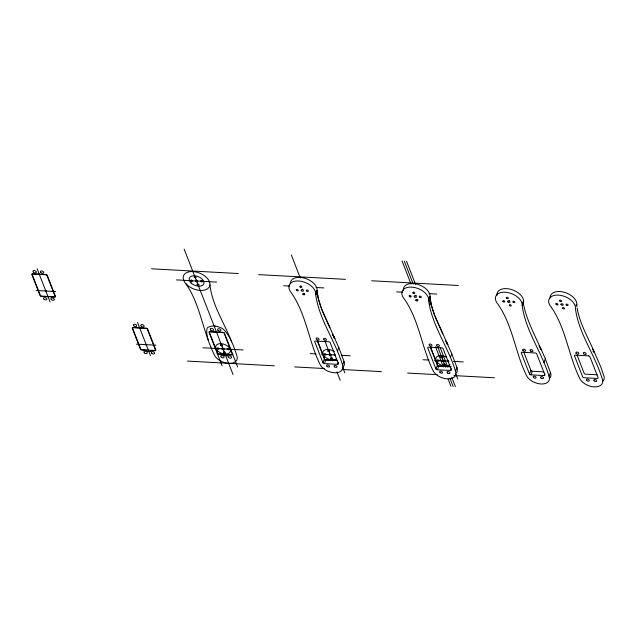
<?xml version="1.0" encoding="UTF-8"?>
<svg xmlns="http://www.w3.org/2000/svg" width="636" height="636" viewBox="0 0 636 636"><rect width="100%" height="100%" fill="white"/><g stroke="black" fill="none" stroke-linecap="round" stroke-linejoin="round"><path stroke-width="0.95" d="M315.655 294.285A14.04 8.467 22.1 0 0 298.61 280.977A14.04 8.467 22.1 0 0 291.439 292.965C306.17 314.192 308.635 340.793 319.717 363.76A12.442 7.505 22.1 0 0 334.385 372.744A12.442 7.505 22.1 0 0 342.542 365C335.275 340.761 319.002 319.638 315.655 294.285L317.11 290.7A14.04 8.467 22.1 0 0 304.048 278.019A14.04 8.467 22.1 0 0 290.35 283.775M322.945 362.735L314.772 341.778A1.208 0.731 22.1 0 1 315.567 341.023L328.756 341.747A1.208 0.731 22.1 0 1 330.187 342.621L338.36 363.569A1.208 0.731 22.1 0 1 337.565 364.325L324.368 363.609A1.208 0.731 22.1 0 1 322.945 362.735L324.4 359.149A1.208 0.731 22.1 0 0 325.823 360.024L337.366 360.652M324.368 363.609L325.823 360.024M337.39 351.295L338.845 347.709L321.768 309.311L318.151 298.077L317.11 290.7L316.418 290.827M337.565 364.325L338.288 362.536M342.542 365L343.997 361.423L338.845 347.709M428.616 300.43A14.04 8.467 22.1 0 0 411.579 287.122A14.04 8.467 22.1 0 0 404.401 299.111C419.132 320.337 421.604 346.938 432.679 369.906A12.442 7.505 22.1 0 0 447.354 378.889A12.442 7.505 22.1 0 0 455.503 371.146C448.245 346.906 431.963 325.783 428.616 300.43L430.071 296.845A14.04 8.467 22.1 0 0 416.604 284.069A14.04 8.467 22.1 0 0 403.367 290.477M435.906 368.88L427.734 347.924A1.208 0.731 22.1 0 1 428.529 347.169L441.726 347.884A1.208 0.731 22.1 0 1 443.149 348.759L451.322 369.715A1.208 0.731 22.1 0 1 450.527 370.47L437.337 369.755A1.208 0.731 22.1 0 1 435.906 368.88L437.361 365.295A1.208 0.731 22.1 0 0 438.792 366.169L451.043 366.837M437.337 369.755L438.792 366.169M450.352 357.44L451.806 353.855L434.73 315.456L431.113 304.223L430.071 296.845L429.228 297.012L429.785 302.195M450.527 370.47L451.258 368.681M455.503 371.146L456.958 367.568L451.806 353.855M522.164 305.519A14.04 8.467 22.1 0 0 505.127 292.21A14.04 8.467 22.1 0 0 497.948 304.199C512.68 325.425 515.152 352.026 526.226 374.994A12.442 7.505 22.1 0 0 540.902 383.977A12.442 7.505 22.1 0 0 549.059 376.234C541.793 351.994 525.511 330.871 522.164 305.519L523.619 301.933A14.04 8.467 22.1 0 0 510.152 289.157A14.04 8.467 22.1 0 0 496.915 295.565M529.454 373.968L521.289 353.012A1.208 0.731 22.1 0 1 522.084 352.257L535.274 352.98A1.208 0.731 22.1 0 1 536.705 353.855L544.869 374.803A1.208 0.731 22.1 0 1 544.074 375.558L530.885 374.843A1.208 0.731 22.1 0 1 529.454 373.968L530.909 370.383L523.81 352.161M530.885 374.843L532.34 371.257L543.883 371.885M543.899 362.528L545.354 358.942C537.674 340.371 526.091 320.6 523.118 302.219M544.074 375.558L544.806 373.769M549.059 376.234L550.514 372.656L545.354 358.942M522.776 302.1L523.563 301.941M576.009 304.994L576.852 304.827A14.04 8.467 22.1 0 0 563.798 292.155A14.04 8.467 22.1 0 0 550.1 297.91M151.519 268.805L238.277 273.52M258.693 274.633L345.451 279.347M371.655 280.778L458.421 285.492M176.49 279.904L216.653 282.09M283.664 285.731L289.539 286.057M315.989 287.496L323.827 287.917M396.633 291.876L402.509 292.194M428.95 293.633L436.789 294.063M36.069 290.485L55.571 291.542M136.446 344.148L155.947 345.205M202.948 347.765L243.111 349.951M310.122 353.592L315.997 353.91M321.426 354.204L335.585 354.975M341.46 355.301L350.277 355.778M423.083 359.738L428.958 360.055M434.388 360.35L449.016 361.145M453.452 361.391L463.247 361.924M337.024 360.374L325.719 359.753A0.811 0.485 22.1 0 1 324.765 359.173L317.666 340.952M450.932 366.567L438.681 365.899A0.811 0.485 22.1 0 1 437.735 365.318L430.628 347.097M146.121 350.253L141.82 350.015A1.208 0.731 22.1 0 1 140.397 349.14L132.224 328.184A1.208 0.731 22.1 0 1 133.019 327.437L146.208 328.152A1.208 0.731 22.1 0 1 147.639 329.027L155.812 349.983A1.208 0.731 22.1 0 1 155.017 350.738L150.716 350.5M222.95 354.427L218.657 354.196A1.208 0.731 22.1 0 1 217.226 353.322M227.545 354.681L231.846 354.912A1.208 0.731 22.1 0 0 232.641 354.157M597.117 374.787L585.573 374.159A1.208 0.731 22.1 0 1 584.142 373.276L577.138 355.317M187.501 361.089L274.259 365.811M294.667 366.916L324.249 368.53M341.993 369.492L381.433 371.639M407.636 373.062L437.21 374.676M453.969 375.582L494.395 377.784M215.207 326.109L214.658 326.022A4.794 2.894 22.1 0 0 213.569 325.958L213.068 325.99A16.385 9.882 22.1 0 0 210.309 326.443L208.234 327.23A8.204 4.945 22.1 0 0 207.002 328.454C205.587 337.438 210.707 346.246 213.998 354.347A12.442 7.505 22.1 0 0 228.674 363.331A12.442 7.505 22.1 0 0 236.823 355.588C233.762 346.334 230.463 336.452 223.498 329.353A8.204 4.945 22.1 0 0 221.233 327.938L218.442 326.872A16.385 9.882 22.1 0 0 215.207 326.093M540.059 348.79L541.323 349.736L539.59 346.707M446.512 343.702L447.776 344.648L446.218 341.23M333.542 337.557L334.814 338.503L333.248 335.085M185.72 283.553C197.756 300.502 201.254 321.498 208.457 340.618M332.342 334.321L332.636 334.782M539.01 345.785L539.304 346.246M445.454 340.697L445.749 341.158M592.386 348.91L592.68 349.371M332.93 335.244L334.425 337.803M332.922 335.228L334.814 338.503L334.56 338.034M446.178 341.85L446.734 342.788M592.967 349.84L594.557 352.63C588.356 338.01 579.849 323.939 577.122 308.086M446.488 342.375L447.394 343.949M446.87 343.019L447.776 344.648L447.521 344.179M442.839 333.948C437.616 322.007 431.033 310.082 430.071 296.845A22.673 2.051 6.9 0 1 429.857 297.02A21.6 1.956 6.9 0 1 429.602 297.115M329.877 327.802C324.646 315.861 318.072 303.936 317.11 290.7A22.681 2.051 6.9 0 1 316.895 290.875A22.34 2.019 6.9 0 1 316.529 291.002A22.435 2.027 6.9 0 0 316.895 290.875M594.628 352.781L600.734 366.781L603.747 375.55A12.442 7.505 22.1 0 1 602.705 381.282M231.671 341.882C224.421 322.953 212.17 305.383 209.936 284.872M455.654 373.507L457.753 378.897M406.499 261.205L415.483 284.244M440.271 347.828L447.816 367.179M451.767 377.315L455.36 386.529M404.281 261.078L413.257 284.117M438.045 347.701L445.629 367.147M449.906 378.118L453.134 386.41M402.055 260.959L411.039 283.998M435.461 346.66L443.372 366.932M448.038 378.913L450.916 386.291M430.254 347.073L437.751 366.296M342.685 367.362L344.791 372.752M291.312 254.941L300.295 277.972M325.083 341.556L332.66 361.002M336.937 371.973L340.173 380.264M317.292 340.928L324.781 360.151M237.618 366.924L224.468 333.208A1.208 0.731 22.1 0 0 223.045 332.334L209.848 331.61A1.208 0.731 22.1 0 0 209.053 332.366L222.091 365.803M227.497 354.729L227.688 355.222A0.811 0.485 22.1 0 1 227.155 355.723L224.19 355.564A0.811 0.485 22.1 0 1 223.236 354.975L223.045 354.49M184.138 249.105L232.999 374.437M150.66 350.555L150.851 351.04A0.811 0.485 22.1 0 1 150.327 351.541L147.361 351.382A0.811 0.485 22.1 0 1 146.407 350.802L146.216 350.309M137.511 322.396L150.454 355.604M37.134 268.734L50.077 301.949M430.039 303.531L430.341 304.875M316.601 294.73L316.267 290.867M576.987 306.878L576.908 305.988M550.514 372.656A12.442 7.505 22.1 0 1 550.013 377.784M532.34 371.257A1.208 0.731 22.1 0 1 530.909 370.383M509.746 300.653A1.208 0.731 22.1 0 1 509.19 300.502M576.812 304.827A21.139 1.908 6.9 0 1 576.089 305.177M592.998 351.47A43.232 26.076 22.1 0 1 594.549 352.638M556.786 304.199A7.775 4.691 22.1 0 1 556.047 303.197M456.958 367.568A12.442 7.505 22.1 0 1 456.465 372.696M418.019 299.985A7.775 4.691 22.1 0 1 416.683 299.826M410.101 296.328A7.775 4.691 22.1 0 1 409.266 295.215M416.302 295.573A1.208 0.731 22.1 0 1 415.642 295.414M449.986 364.428A7.775 4.691 22.1 0 1 440.017 364.515A7.775 4.691 22.1 0 1 436.558 356.979A7.775 4.691 22.1 0 1 446.766 357.408M448.666 361.805A1.049 0.636 22.1 0 1 447.275 361.089A1.049 0.636 22.1 0 1 448.038 360.405M343.997 361.423A12.442 7.505 22.1 0 1 342.303 367.68M304.406 293.784A7.775 4.691 22.1 0 1 303.563 293.657M303.014 289.38A1.208 0.731 22.1 0 1 302.354 289.086M336.683 358.656A7.775 4.691 22.1 0 1 326.371 357.965A7.775 4.691 22.1 0 1 323.978 350.492A7.775 4.691 22.1 0 1 334.457 351.692M335.53 355.667A1.049 0.636 22.1 0 1 334.321 354.975A1.049 0.636 22.1 0 1 334.814 354.26M45.204 290.827C46.285 292.616 46.786 289.849 45.204 290.827M145.58 344.481C146.662 346.27 147.155 343.512 145.58 344.481M222.417 348.663C223.546 350.436 224.007 347.693 222.417 348.663M329.583 354.49L330.8 354.912L329.599 354.459M442.553 360.636L443.769 361.057L442.561 360.596M45.832 274.49L32.635 273.774A1.208 0.731 22.1 0 0 31.848 274.529L40.012 295.486A1.208 0.731 22.1 0 0 41.443 296.36L54.632 297.076A1.208 0.731 22.1 0 0 55.427 296.32L47.263 275.364A1.208 0.731 22.1 0 0 45.832 274.49M45.935 274.76L32.746 274.044A0.811 0.485 22.1 0 0 32.213 274.545L40.386 295.502A0.811 0.485 22.1 0 0 41.34 296.082L54.529 296.805A0.811 0.485 22.1 0 0 55.062 296.296L46.889 275.348A0.811 0.485 22.1 0 0 45.935 274.76M146.32 328.422L133.123 327.707A0.811 0.485 22.1 0 0 132.598 328.208L140.763 349.164A0.811 0.485 22.1 0 0 141.717 349.744L154.906 350.46A0.811 0.485 22.1 0 0 155.438 349.959L147.266 329.003A0.811 0.485 22.1 0 0 146.32 328.422M223.149 332.604L209.96 331.881A0.811 0.485 22.1 0 0 209.427 332.39L217.591 353.346A0.811 0.485 22.1 0 0 218.546 353.926L231.743 354.642A0.811 0.485 22.1 0 0 232.267 354.141L224.103 333.185A0.811 0.485 22.1 0 0 223.149 332.604M588.507 355.874L575.318 355.15A1.208 0.731 22.1 0 0 574.523 355.906L582.687 376.862A1.208 0.731 22.1 0 0 584.118 377.736L597.307 378.452A1.208 0.731 22.1 0 0 598.102 377.705L589.938 356.748A1.208 0.731 22.1 0 0 588.507 355.874M551.69 307.792L551.181 307.093A14.04 8.467 22.1 0 1 558.36 295.104A14.04 8.467 22.1 0 1 575.397 308.412C578.696 333.765 595.161 354.888 602.292 379.128A12.442 7.505 22.1 0 1 594.135 386.871A12.442 7.505 22.1 0 1 579.46 377.887C568.497 355.206 565.961 328.939 551.69 307.792M533.604 377.649A1.534 0.922 22.1 0 0 536.053 377.816A1.534 0.922 22.1 0 0 534.264 376.186A1.534 0.922 22.1 0 0 533.604 377.649M541.013 378.054A1.534 0.922 22.1 0 0 543.47 378.221A1.534 0.922 22.1 0 0 541.673 376.591A1.534 0.922 22.1 0 0 541.013 378.054M522.991 350.555A1.534 0.922 22.1 0 0 525.487 350.857A1.534 0.922 22.1 0 0 523.833 349.172A1.534 0.922 22.1 0 0 522.991 350.555M530.408 350.961A1.534 0.922 22.1 0 0 532.896 351.255A1.534 0.922 22.1 0 0 531.251 349.577A1.534 0.922 22.1 0 0 530.408 350.961M503.012 301.639A1.049 0.636 22.1 0 0 504.706 301.798A1.049 0.636 22.1 0 0 503.521 300.661A1.049 0.636 22.1 0 0 503.012 301.639M506.622 298.205A1.049 0.636 22.1 0 0 508.315 298.364A1.049 0.636 22.1 0 0 507.138 297.235A1.049 0.636 22.1 0 0 506.622 298.205M513.125 302.187A1.049 0.636 22.1 0 0 514.818 302.346A1.049 0.636 22.1 0 0 513.642 301.218A1.049 0.636 22.1 0 0 513.125 302.187M509.516 305.622A1.049 0.636 22.1 0 0 511.209 305.781A1.049 0.636 22.1 0 0 510.024 304.644A1.049 0.636 22.1 0 0 509.516 305.622M507.957 301.957A1.208 0.731 22.1 0 0 509.905 302.14A1.208 0.731 22.1 0 0 508.546 300.836A1.208 0.731 22.1 0 0 507.957 301.957M586.646 380.344A1.534 0.922 22.1 0 0 589.182 380.877A1.534 0.922 22.1 0 0 587.799 379.128A1.534 0.922 22.1 0 0 586.646 380.344M594.056 380.749A1.534 0.922 22.1 0 0 596.592 381.274A1.534 0.922 22.1 0 0 595.209 379.533A1.534 0.922 22.1 0 0 594.056 380.749M576.057 353.242A1.534 0.922 22.1 0 0 578.593 353.902A1.534 0.922 22.1 0 0 577.369 352.129A1.534 0.922 22.1 0 0 576.057 353.242M583.466 353.648A1.534 0.922 22.1 0 0 586.002 354.3A1.534 0.922 22.1 0 0 584.778 352.535A1.534 0.922 22.1 0 0 583.466 353.648M556.118 304.398A1.049 0.636 22.1 0 0 557.852 304.795A1.049 0.636 22.1 0 0 556.961 303.595A1.049 0.636 22.1 0 0 556.118 304.398M559.736 300.963A1.049 0.636 22.1 0 0 561.469 301.369A1.049 0.636 22.1 0 0 560.578 300.168A1.049 0.636 22.1 0 0 559.736 300.963M566.239 304.946A1.049 0.636 22.1 0 0 567.972 305.352A1.049 0.636 22.1 0 0 567.081 304.143A1.049 0.636 22.1 0 0 566.239 304.946M562.622 308.373A1.049 0.636 22.1 0 0 564.355 308.778A1.049 0.636 22.1 0 0 563.464 307.578A1.049 0.636 22.1 0 0 562.622 308.373M561.047 304.692A1.208 0.731 22.1 0 0 563.051 305.153A1.208 0.731 22.1 0 0 562.017 303.77A1.208 0.731 22.1 0 0 561.047 304.692M440.056 372.561A1.534 0.922 22.1 0 0 442.505 372.728A1.534 0.922 22.1 0 0 440.716 371.098A1.534 0.922 22.1 0 0 440.056 372.561M447.466 372.966A1.534 0.922 22.1 0 0 449.914 373.133A1.534 0.922 22.1 0 0 448.126 371.504A1.534 0.922 22.1 0 0 447.466 372.966M429.443 345.467A1.534 0.922 22.1 0 0 431.939 345.769A1.534 0.922 22.1 0 0 430.286 344.084A1.534 0.922 22.1 0 0 429.443 345.467M436.853 345.873A1.534 0.922 22.1 0 0 439.349 346.167A1.534 0.922 22.1 0 0 437.695 344.489A1.534 0.922 22.1 0 0 436.853 345.873M409.465 296.551A1.049 0.636 22.1 0 0 411.15 296.71A1.049 0.636 22.1 0 0 409.974 295.573A1.049 0.636 22.1 0 0 409.465 296.551M413.074 293.117A1.049 0.636 22.1 0 0 414.767 293.276A1.049 0.636 22.1 0 0 413.591 292.147A1.049 0.636 22.1 0 0 413.074 293.117M419.577 297.099A1.049 0.636 22.1 0 0 421.271 297.258A1.049 0.636 22.1 0 0 420.094 296.13A1.049 0.636 22.1 0 0 419.577 297.099M415.96 300.534A1.049 0.636 22.1 0 0 417.653 300.685A1.049 0.636 22.1 0 0 416.477 299.556A1.049 0.636 22.1 0 0 415.96 300.534M414.41 296.869A1.208 0.731 22.1 0 0 416.357 297.052A1.208 0.731 22.1 0 0 414.998 295.74A1.208 0.731 22.1 0 0 414.41 296.869M442.314 361.145A1.208 0.731 22.1 0 0 444.27 361.328A1.208 0.731 22.1 0 0 442.91 360.024A1.208 0.731 22.1 0 0 442.314 361.145M437.369 360.827A1.049 0.636 22.1 0 0 439.063 360.986A1.049 0.636 22.1 0 0 437.886 359.849A1.049 0.636 22.1 0 0 437.369 360.827M440.987 357.392A1.049 0.636 22.1 0 0 442.68 357.551A1.049 0.636 22.1 0 0 441.495 356.422A1.049 0.636 22.1 0 0 440.987 357.392M443.872 364.81A1.049 0.636 22.1 0 0 445.566 364.969A1.049 0.636 22.1 0 0 444.389 363.832A1.049 0.636 22.1 0 0 443.872 364.81M327.087 366.416A1.534 0.922 22.1 0 0 329.543 366.582A1.534 0.922 22.1 0 0 327.747 364.953A1.534 0.922 22.1 0 0 327.087 366.416M334.504 366.821A1.534 0.922 22.1 0 0 336.953 366.988A1.534 0.922 22.1 0 0 335.164 365.358A1.534 0.922 22.1 0 0 334.504 366.821M316.482 339.322A1.534 0.922 22.1 0 0 318.97 339.624A1.534 0.922 22.1 0 0 317.324 337.939A1.534 0.922 22.1 0 0 316.482 339.322M323.891 339.727A1.534 0.922 22.1 0 0 326.387 340.022A1.534 0.922 22.1 0 0 324.734 338.344A1.534 0.922 22.1 0 0 323.891 339.727M296.495 290.406A1.049 0.636 22.1 0 0 298.189 290.565A1.049 0.636 22.1 0 0 297.012 289.436A1.049 0.636 22.1 0 0 296.495 290.406M300.113 286.979A1.049 0.636 22.1 0 0 301.806 287.13A1.049 0.636 22.1 0 0 300.621 286.001A1.049 0.636 22.1 0 0 300.113 286.979M306.616 290.954A1.049 0.636 22.1 0 0 308.301 291.113A1.049 0.636 22.1 0 0 307.124 289.984A1.049 0.636 22.1 0 0 306.616 290.954M302.998 294.389A1.049 0.636 22.1 0 0 304.692 294.548A1.049 0.636 22.1 0 0 303.515 293.411A1.049 0.636 22.1 0 0 302.998 294.389M301.44 290.724A1.208 0.731 22.1 0 0 303.396 290.906A1.208 0.731 22.1 0 0 302.036 289.603A1.208 0.731 22.1 0 0 301.44 290.724M329.353 354.999A1.208 0.731 22.1 0 0 331.3 355.182A1.208 0.731 22.1 0 0 329.941 353.878A1.208 0.731 22.1 0 0 329.353 354.999M324.408 354.681A1.049 0.636 22.1 0 0 326.101 354.84A1.049 0.636 22.1 0 0 324.916 353.711A1.049 0.636 22.1 0 0 324.408 354.681M328.017 351.255A1.049 0.636 22.1 0 0 329.71 351.406A1.049 0.636 22.1 0 0 328.534 350.277A1.049 0.636 22.1 0 0 328.017 351.255M330.911 358.664A1.049 0.636 22.1 0 0 332.604 358.823A1.049 0.636 22.1 0 0 331.42 357.686A1.049 0.636 22.1 0 0 330.911 358.664M228.618 357.48A1.781 1.073 22.1 0 0 231.456 357.671A1.781 1.073 22.1 0 0 229.381 355.786A1.781 1.073 22.1 0 0 228.618 357.48M227.354 349.403A1.049 0.636 22.1 0 0 229.04 349.562A1.049 0.636 22.1 0 0 227.863 348.433A1.049 0.636 22.1 0 0 227.354 349.403M223.737 352.829A1.049 0.636 22.1 0 0 225.43 352.988A1.049 0.636 22.1 0 0 224.254 351.859A1.049 0.636 22.1 0 0 223.737 352.829M33.374 272.129A1.781 1.073 22.1 0 0 36.26 272.47A1.781 1.073 22.1 0 0 34.352 270.531A1.781 1.073 22.1 0 0 33.374 272.129M40.791 272.534A1.781 1.073 22.1 0 0 43.677 272.876A1.781 1.073 22.1 0 0 41.761 270.936A1.781 1.073 22.1 0 0 40.791 272.534M51.413 299.635A1.781 1.073 22.1 0 0 54.251 299.826A1.781 1.073 22.1 0 0 52.176 297.942A1.781 1.073 22.1 0 0 51.413 299.635M43.995 299.238A1.781 1.073 22.1 0 0 46.833 299.429A1.781 1.073 22.1 0 0 44.758 297.545A1.781 1.073 22.1 0 0 43.995 299.238M200.897 281.541A1.049 0.636 22.1 0 0 202.59 281.7A1.049 0.636 22.1 0 0 201.413 280.571A1.049 0.636 22.1 0 0 200.897 281.541M190.776 280.993A1.049 0.636 22.1 0 0 192.47 281.152A1.049 0.636 22.1 0 0 191.293 280.023A1.049 0.636 22.1 0 0 190.776 280.993M191.126 283.004A7.775 4.691 22.1 0 0 203.655 284.181A7.775 4.691 22.1 0 0 194.934 275.801A7.775 4.691 22.1 0 0 191.126 283.004M194.393 277.566A1.049 0.636 22.1 0 0 196.087 277.725A1.049 0.636 22.1 0 0 194.91 276.588A1.049 0.636 22.1 0 0 194.393 277.566M197.279 284.976A1.049 0.636 22.1 0 0 198.973 285.135A1.049 0.636 22.1 0 0 197.796 283.998A1.049 0.636 22.1 0 0 197.279 284.976M195.721 281.311A1.208 0.731 22.1 0 0 197.677 281.494A1.208 0.731 22.1 0 0 196.317 280.19A1.208 0.731 22.1 0 0 195.721 281.311M220.851 345.42A1.049 0.636 22.1 0 0 222.536 345.579A1.049 0.636 22.1 0 0 221.36 344.45A1.049 0.636 22.1 0 0 220.851 345.42M217.234 348.854A1.049 0.636 22.1 0 0 218.927 349.013A1.049 0.636 22.1 0 0 217.75 347.876A1.049 0.636 22.1 0 0 217.234 348.854M222.179 349.172A1.208 0.731 22.1 0 0 224.134 349.355A1.208 0.731 22.1 0 0 222.775 348.043A1.208 0.731 22.1 0 0 222.179 349.172M217.584 350.865A7.775 4.691 22.1 0 0 230.113 352.042A7.775 4.691 22.1 0 0 221.392 343.663A7.775 4.691 22.1 0 0 217.584 350.865M221.209 357.074A1.781 1.073 22.1 0 0 224.047 357.265A1.781 1.073 22.1 0 0 221.972 355.381A1.781 1.073 22.1 0 0 221.209 357.074M217.997 330.37A1.781 1.073 22.1 0 0 220.883 330.72A1.781 1.073 22.1 0 0 218.975 328.772A1.781 1.073 22.1 0 0 217.997 330.37M210.588 329.965A1.781 1.073 22.1 0 0 213.473 330.315A1.781 1.073 22.1 0 0 211.565 328.367A1.781 1.073 22.1 0 0 210.588 329.965M186.825 284.705A14.04 8.467 22.1 0 0 209.403 286.677A14.04 8.467 22.1 0 0 193.495 271.604A14.04 8.467 22.1 0 0 186.825 284.705M133.759 325.791A1.781 1.073 22.1 0 0 136.645 326.133A1.781 1.073 22.1 0 0 134.729 324.193A1.781 1.073 22.1 0 0 133.759 325.791M141.168 326.189A1.781 1.073 22.1 0 0 144.054 326.538A1.781 1.073 22.1 0 0 142.146 324.591A1.781 1.073 22.1 0 0 141.168 326.189M144.38 352.893A1.781 1.073 22.1 0 0 147.218 353.083A1.781 1.073 22.1 0 0 145.143 351.199A1.781 1.073 22.1 0 0 144.38 352.893M151.789 353.298A1.781 1.073 22.1 0 0 154.627 353.489A1.781 1.073 22.1 0 0 152.553 351.605A1.781 1.073 22.1 0 0 151.789 353.298"/></g></svg>
